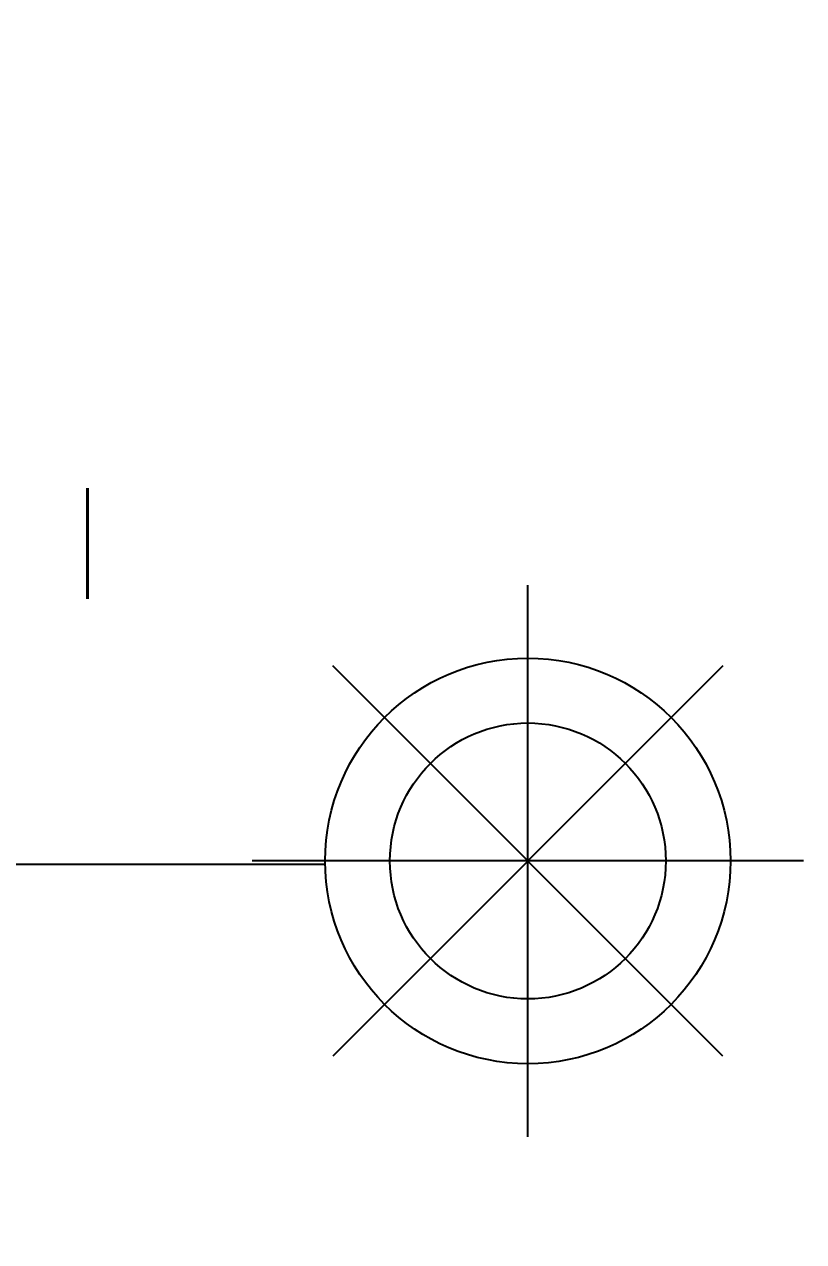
# Model space of a CAD drawing. Header units: millimetres. Extents: x 188.6 to 263.2, y 40.1 to 120.1.
# Drawn here: x 251.456 to 251.833, y 50.552 to 51.14 of the extents above; entities that cross this region are included whole.
import ezdxf

# ---------------------------------------------------------------- set-up
doc = ezdxf.new("R2010")
doc.units = ezdxf.units.MM
doc.set_wipeout_variables(frame=1)
doc.linetypes.add('_XREF TL$0$HIDDEN', pattern=[0.375, 0.25, -0.125])
for name, color, linetype in [('ARQ', 8, 'Continuous'), ('SPK', 10, 'Continuous'), ('SPK-INTERNO', 244, 'Continuous'), ('SPK-TEXTO', 7, 'Continuous'), ('SPK-TUBO-TETO', 12, 'Continuous')]:
    doc.layers.add(name, color=color, linetype=linetype)
doc.styles.add('60-75', font='romans.shx', dxfattribs={"height": 0.12})

# ---------------------------------------------------------------- blocks, each defined once
blk = doc.blocks.new('arq-3pav')
at = {"layer": 'ARQ', "linetype": '_XREF TL$0$HIDDEN'}
blk.add_arc((45.11292, 11.73658), 1.44245, 272.11528, 1.72583, dxfattribs=at)
blk.add_arc((45.11292, 11.73658), 1.44245, 272.11528, 1.72583, dxfattribs=at)
blk = doc.blocks.new('SPK')
blk.add_wipeout([(-0.06922, 0.0692), (-0.06731, 0.07106), (-0.06731, 0.07106), (-0.06585, 0.07242), (-0.06585, 0.07242), (-0.06356, 0.07444), (-0.06356, 0.07444), (-0.06178, 0.07591), (-0.06178, 0.07591), (-0.0596, 0.07764), (-0.0596, 0.07764), (-0.05787, 0.07894), (-0.05787, 0.07894), (-0.05457, 0.08125), (-0.05457, 0.08125), (-0.05245, 0.08264), (-0.05071, 0.08372), (-0.05071, 0.08372), (-0.04811, 0.08524), (-0.04811, 0.08524), (-0.04529, 0.08677), (-0.04529, 0.08677), (-0.04313, 0.08786), (-0.04157, 0.08861), (-0.03989, 0.08938), (-0.03989, 0.08938), (-0.03642, 0.09085), (-0.03642, 0.09085), (-0.03408, 0.09175), (-0.03175, 0.09258), (-0.03025, 0.09308), (-0.02807, 0.09376), (-0.02661, 0.09419), (-0.02661, 0.09419), (-0.0244, 0.09478), (-0.02256, 0.09524), (-0.02256, 0.09524), (-0.02035, 0.09574), (-0.02035, 0.09574), (-0.01831, 0.09615), (-0.01831, 0.09615), (-0.01477, 0.09675), (-0.01477, 0.09675), (-0.01141, 0.09721), (-0.00996, 0.09737), (-0.00829, 0.09752), (-0.00829, 0.09752), (-0.0058, 0.0977), (-0.0047, 0.09776), (-0.0047, 0.09776), (-0.00266, 0.09784), (-0.00266, 0.09784), (-0.00102, 0.09787), (-0.00102, 0.09787), (0, 0.09788), (0.00161, 0.09786), (0.00384, 0.0978), (0.00384, 0.0978), (0.00836, 0.09752), (0.01132, 0.09722), (0.01132, 0.09722), (0.01551, 0.09664), (0.01746, 0.09631), (0.01746, 0.09631), (0.02072, 0.09566), (0.02276, 0.09519), (0.02475, 0.09469), (0.02475, 0.09469), (0.0274, 0.09396), (0.0274, 0.09396), (0.03063, 0.09296), (0.03236, 0.09237), (0.03236, 0.09237), (0.03542, 0.09124), (0.03728, 0.0905), (0.03728, 0.0905), (0.03979, 0.08942), (0.04215, 0.08834), (0.04215, 0.08834), (0.04508, 0.08687), (0.04693, 0.08589), (0.04902, 0.08472), (0.05131, 0.08335), (0.05298, 0.0823), (0.05488, 0.08105), (0.05663, 0.07983), (0.05663, 0.07983), (0.05915, 0.07798), (0.06148, 0.07616), (0.0659, 0.07237), (0.06694, 0.07141), (0.06694, 0.07141), (0.06922, 0.0692), (0.06922, 0.0692), (0.06922, 0.0692), (0.06922, 0.0692), (0.07168, 0.06665), (0.07168, 0.06665), (0.0739, 0.06419), (0.0739, 0.06419), (0.07526, 0.06258), (0.07526, 0.06258), (0.0765, 0.06106), (0.0765, 0.06106), (0.07851, 0.05845), (0.07851, 0.05845), (0.08054, 0.05562), (0.08054, 0.05562), (0.08054, 0.05562), (0.08256, 0.05258), (0.08256, 0.05258), (0.08412, 0.05004), (0.08412, 0.05004), (0.08552, 0.04762), (0.08652, 0.04577), (0.08652, 0.04577), (0.08775, 0.04337), (0.08775, 0.04337), (0.08775, 0.04337), (0.089, 0.04075), (0.089, 0.04075), (0.0901, 0.03825), (0.0901, 0.03825), (0.09147, 0.03485), (0.09147, 0.03485), (0.09267, 0.03153), (0.09324, 0.02978), (0.09379, 0.02802), (0.09379, 0.02802), (0.09379, 0.02802), (0.09475, 0.02456), (0.09475, 0.02456), (0.09475, 0.02456), (0.0952, 0.02279), (0.0952, 0.02279), (0.0957, 0.02056), (0.09605, 0.01884), (0.09642, 0.01685), (0.09668, 0.01532), (0.09695, 0.01353), (0.09695, 0.01353), (0.09724, 0.01126), (0.09724, 0.01126), (0.09751, 0.00853), (0.09751, 0.00853), (0.09776, 0.00496), (0.09776, 0.00496), (0.09786, 0.00227), (0.09786, 0.00227), (0.09786, -0.00001), (0.09789, -0.00001), (0.09777, -0.00483), (0.09777, -0.00483), (0.09758, -0.00774), (0.09734, -0.01031), (0.09734, -0.01031), (0.09676, -0.01484), (0.09676, -0.01484), (0.09592, -0.01951), (0.09592, -0.01951), (0.09495, -0.02383), (0.09495, -0.02383), (0.09402, -0.02725), (0.09402, -0.02725), (0.09303, -0.03048), (0.09303, -0.03048), (0.09115, -0.03571), (0.09115, -0.03571), (0.08974, -0.03911), (0.08974, -0.03911), (0.08798, -0.04292), (0.08798, -0.04292), (0.08607, -0.04664), (0.0844, -0.0496), (0.08202, -0.05343), (0.08202, -0.05343), (0.07942, -0.05723), (0.07765, -0.05962), (0.07765, -0.05962), (0.074, -0.06409), (0.074, -0.06409), (0.074, -0.06409), (0.06904, -0.06905), (0.06922, -0.06923), (0.0675, -0.0709), (0.0675, -0.0709), (0.06643, -0.07191), (0.06509, -0.07312), (0.06397, -0.07411), (0.06267, -0.0752), (0.06101, -0.07656), (0.05972, -0.07757), (0.05843, -0.07855), (0.05638, -0.08003), (0.05459, -0.08126), (0.05304, -0.08228), (0.05146, -0.08328), (0.04881, -0.08486), (0.04646, -0.08617), (0.04435, -0.08728), (0.04153, -0.08865), (0.03887, -0.08985), (0.03695, -0.09065), (0.03393, -0.09183), (0.03393, -0.09183), (0.0315, -0.09269), (0.02828, -0.09372), (0.02438, -0.09481), (0.02158, -0.09549), (0.01899, -0.09604), (0.01542, -0.09668), (0.01264, -0.09708), (0.01011, -0.09738), (0.00641, -0.09769), (0.00295, -0.09785), (0, -0.09785), (-0.00212, -0.09788), (-0.00837, -0.09754), (-0.01305, -0.09702), (-0.0169, -0.09643), (-0.01899, -0.09604), (-0.02184, -0.09543), (-0.02184, -0.09543), (-0.02565, -0.09448), (-0.02748, -0.09396), (-0.03048, -0.09303), (-0.03417, -0.09174), (-0.03667, -0.09077), (-0.03981, -0.08944), (-0.04404, -0.08743), (-0.04512, -0.08688), (-0.04808, -0.08528), (-0.0511, -0.0835), (-0.05301, -0.0823), (-0.05526, -0.08081), (-0.05903, -0.0781), (-0.06028, -0.07713), (-0.06189, -0.07585), (-0.06398, -0.07409), (-0.06651, -0.07183), (-0.06756, -0.07084), (-0.06922, -0.06923), (-0.07184, -0.0665), (-0.07553, -0.06228), (-0.07553, -0.06228), (-0.07919, -0.05755), (-0.07919, -0.05755), (-0.08133, -0.05448), (-0.08133, -0.05448), (-0.08478, -0.04894), (-0.08654, -0.04575), (-0.08654, -0.04575), (-0.08654, -0.04575), (-0.08907, -0.04061), (-0.08907, -0.04061), (-0.09124, -0.03547), (-0.09124, -0.03547), (-0.09299, -0.03057), (-0.09299, -0.03057), (-0.09441, -0.02586), (-0.09534, -0.02221), (-0.0962, -0.01809), (-0.09673, -0.01504), (-0.09718, -0.01179), (-0.09763, -0.00703), (-0.09779, -0.00441), (-0.09789, -0.00001), (-0.09783, 0.00321), (-0.09766, 0.00662), (-0.09766, 0.00662), (-0.09737, 0.00999), (-0.09737, 0.00999), (-0.09694, 0.01359), (-0.09648, 0.01649), (-0.09602, 0.019), (-0.09539, 0.02197), (-0.09475, 0.02458), (-0.09401, 0.02727), (-0.09318, 0.02996), (-0.09318, 0.02996), (-0.09188, 0.03375), (-0.09188, 0.03375), (-0.08909, 0.04055), (-0.0878, 0.04327), (-0.08651, 0.04578), (-0.08418, 0.04994), (-0.08418, 0.04994), (-0.08418, 0.04994), (-0.08185, 0.05367), (-0.08185, 0.05367), (-0.07941, 0.05723), (-0.07941, 0.05723), (-0.07577, 0.06196), (-0.07577, 0.06196), (-0.0725, 0.06576), (-0.06913, 0.06912)]).dxf.layer = 'SPK'
at = {"layer": 'SPK'}
blk.add_circle((0, 0), 0.09789, dxfattribs=at)
at = {"layer": 'SPK-INTERNO'}
for p, q in [((0, 0.1332), (0, -0.1332)), ((-0.09419, 0.09419), (0.09419, -0.09419)), ((-0.09419, -0.09419), (0.09419, 0.09419)), ((-0.1332, 0), (0.1332, 0))]:
    blk.add_line(p, q, dxfattribs=at)
blk.add_circle((0, 0), 0.0666, dxfattribs=at)

msp = doc.modelspace()

# ---------------------------------------------------------------- block references
msp.add_blockref('arq-3pav', (205.00842, 40.25682))

# ---------------------------------------------------------------- next in the draw order: linework, layer by layer
at = {"layer": 'SPK-TUBO-TETO'}
msp.add_line((251.69874, 50.73392), (250.89874, 50.73392), dxfattribs=at)

# ---------------------------------------------------------------- next in the draw order: texts
at = {"layer": 'SPK-TEXTO', "style": '60-75'}
msp.add_text('ø1"', height=0.16, dxfattribs=at).set_placement((251.13697, 50.75565))

# ---------------------------------------------------------------- next in the draw order: block references
at = {"layer": 'SPK', "rotation": 180}
msp.add_blockref('SPK', (251.69932, 50.73571), dxfattribs=at)

doc.saveas('drawing.dxf')
